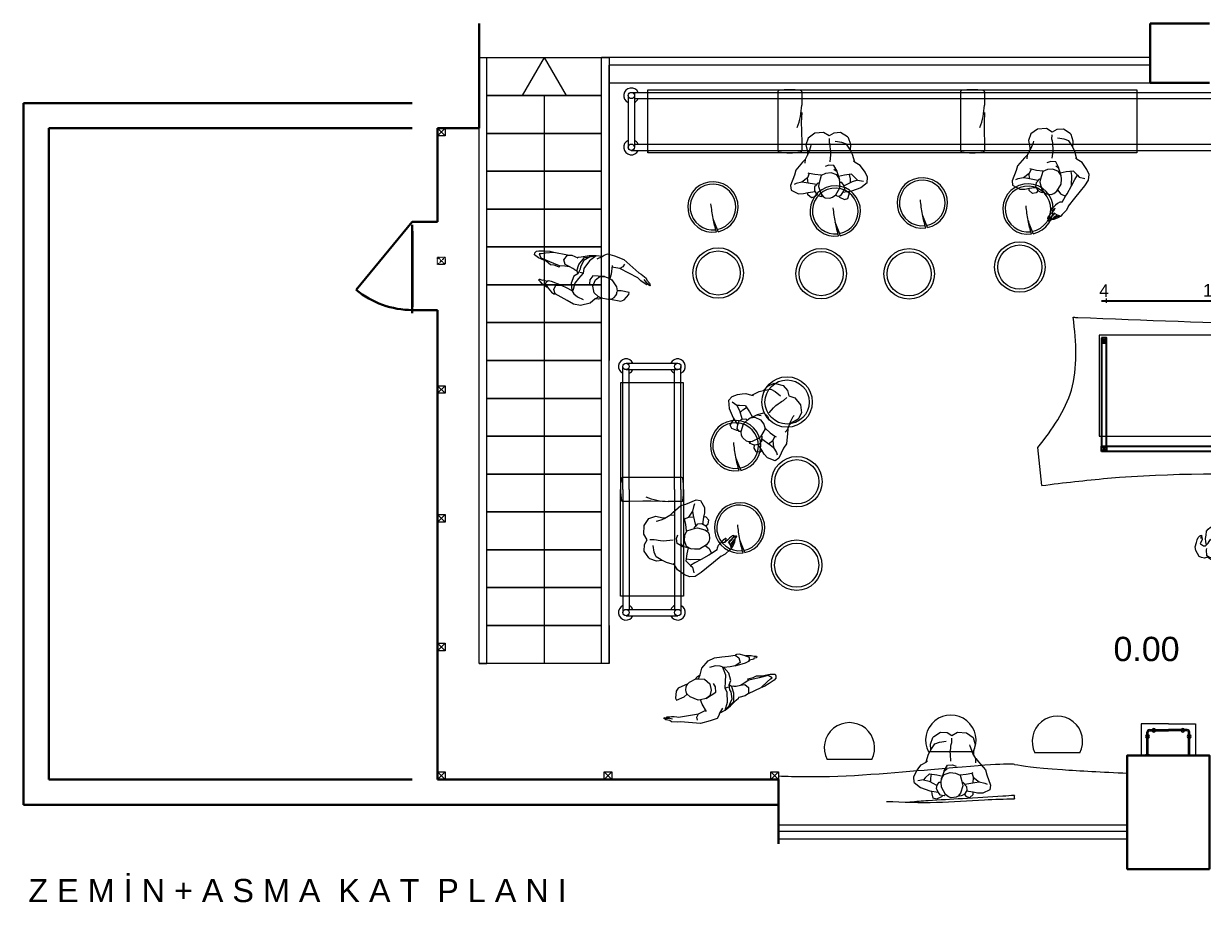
# Model space of a CAD drawing. Header units: millimetres. Extents: x 5421816 to 5431444, y -630403 to -629653.
# Drawn here: x 5421816 to 5422750, y -630363 to -629666 of the extents above; entities that cross this region are included whole.
import ezdxf

# ---------------------------------------------------------------- set-up
doc = ezdxf.new("R2010")
doc.units = ezdxf.units.MM
doc.header["$LTSCALE"] = 0.05
doc.header["$PDMODE"] = 3
doc.linetypes.add('DASHED2', pattern=[9.525, 6.35, -3.175])
doc.linetypes.add('HIDDEN', pattern=[9.525, 6.35, -3.175])
doc.layers.get('0').update_dxf_attribs({"color": 253})
for name, color, linetype, lineweight in [('A-ALÇIPAN', 30, 'Continuous', 30), ('TEFRIS', 251, 'Continuous', 9), ('tefriş', 45, 'Continuous', 18)]:
    doc.layers.add(name, color=color, linetype=linetype, lineweight=lineweight)
for name, color, linetype in [('DUVAR', 255, 'Continuous'), ('Kıtc-002 Çizgi', 7, 'Continuous'), ('Kıtc-040 Detay', 7, 'Continuous')]:
    doc.layers.add(name, color=color, linetype=linetype)
doc.layers.add('SD-STATİK', color=7, linetype='HIDDEN', lineweight=0, true_color=0x7d7d7d)
doc.styles.add('A Tasarım_ölçü yazısı', font='romans.shx', dxfattribs={"width": 0.7, "height": 22})
doc.styles.get("Standard").update_dxf_attribs({"font": 'arial.ttf'})
doc.dimstyles.new('A Tasarim_200', dxfattribs={"dimscale": 0.5, "dimtxt": 30, "dimasz": 0.75, "dimexe": 3, "dimexo": 0, "dimgap": 25, "dimtad": 0, "dimdec": 0, "dimzin": 12, "dimdsep": 46, "dimtxsty": 'A Tasarım_ölçü yazısı', "dimblk": 'DD1', "dimcen": 1, "dimdle": 3, "dimse1": 1, "dimse2": 1, "dimclrd": 256, "dimclre": 256, "dimclrt": 7, "dimazin": 0, "dimtm": 1e-09, "dimtfac": 1, "dimtdec": 0, "dimtix": 1, "dimtmove": 1, "dimatfit": 0, "dimldrblk": 'DD1', "dimfxl": 0, "dimfxlon": 1, "dimtvp": 0.8, "dimtolj": 1, "dimtzin": 0, "dimarcsym": 0})

# ---------------------------------------------------------------- blocks, each defined once
blk = doc.blocks.new('ADSAFDF')
for p, q in [((21262.34, -21268.38), (21264.66, -21266.77)), ((21264.66, -21266.77), (21270.38, -21267.22)), ((21208.21, -21278.1), (21209.1, -21276.46)), ((21209.1, -21276.46), (21210.96, -21275.72)), ((21210.96, -21275.72), (21215.46, -21274.95)), ((21215.46, -21274.95), (21219.5, -21274.25)), ((21222.66, -21274.59), (21216.44, -21276.64)), ((21219.5, -21274.25), (21222.21, -21274.4)), ((21233.74, -21274.44), (21222.66, -21274.59)), ((21231.71, -21278.77), (21233.74, -21274.44)), ((21233.74, -21274.44), (21237.08, -21273.82)), ((21233.74, -21274.44), (21233.74, -21274.44)), ((21237.08, -21273.82), (21242.15, -21274.74)), ((21242.55, -21274.44), (21241.72, -21275.08)), ((21244.84, -21273.65), (21242.55, -21274.44)), ((21244.26, -21279.78), (21247.31, -21273.41)), ((21250.72, -21271.44), (21244.84, -21273.65)), ((21247.36, -21276), (21245.7, -21281.37)), ((21247.31, -21273.41), (21256.11, -21270.2)), ((21249.58, -21273.94), (21247.36, -21276)), ((21251.9, -21275.08), (21248.72, -21282.18)), ((21251.87, -21271.84), (21249.58, -21273.94)), ((21256.11, -21270.2), (21250.72, -21271.44)), ((21256.11, -21270.2), (21251.87, -21271.84)), ((21256.11, -21270.2), (21251.9, -21275.08)), ((21261.17, -21269.76), (21256.11, -21270.2)), ((21256.11, -21270.2), (21256.11, -21270.2)), ((21257.32, -21272.41), (21261.02, -21269.79)), ((21261.02, -21269.79), (21262.34, -21268.38)), ((21270.07, -21275.17), (21270.71, -21281.97)), ((21276.56, -21276.22), (21270.08, -21276.47)), ((21270.38, -21267.22), (21278.27, -21268.63)), ((21278.76, -21274.43), (21276.56, -21276.22)), ((21291.99, -21280.36), (21276.56, -21276.22)), ((21278.27, -21268.63), (21292.07, -21276.4)), ((21279.43, -21271.97), (21278.76, -21274.43)), ((21292.07, -21276.4), (21294.15, -21277.14)), ((21208.12, -21279.52), (21208.21, -21278.1)), ((21211.87, -21281.41), (21208.12, -21279.52)), ((21213.19, -21277.78), (21211.6, -21278.1)), ((21211.6, -21278.1), (21213.58, -21281.03)), ((21214.4, -21281.81), (21211.87, -21281.41)), ((21216.44, -21276.64), (21213.19, -21277.78)), ((21213.58, -21281.03), (21220.83, -21282.23)), ((21218.22, -21282.74), (21214.4, -21281.81)), ((21222.1, -21284.65), (21218.22, -21282.74)), ((21220.83, -21282.23), (21229.2, -21283.88)), ((21225.05, -21284.42), (21222.1, -21284.65)), ((21227.42, -21284.84), (21225.05, -21284.42)), ((21229.35, -21285.13), (21227.42, -21284.84)), ((21229.2, -21283.88), (21233.41, -21283.22)), ((21229.46, -21283.94), (21229.35, -21285.13)), ((21233.5, -21282.16), (21231.71, -21278.77)), ((21233.41, -21283.22), (21236.95, -21283.08)), ((21236.95, -21283.08), (21233.5, -21282.16)), ((21240.16, -21283.84), (21236.95, -21283.08)), ((21241.95, -21284.56), (21240.16, -21283.84)), ((21241.95, -21284.56), (21243.7, -21285.09)), ((21243.7, -21285.09), (21244.26, -21279.78)), ((21243.7, -21285.09), (21244.9, -21287.18)), ((21246.08, -21283.28), (21244.9, -21287.18)), ((21245.7, -21281.37), (21246.08, -21283.28)), ((21248.87, -21285.9), (21246.16, -21285.76)), ((21248.72, -21282.18), (21248.87, -21285.9)), ((21261.09, -21285.56), (21256.91, -21286.27)), ((21259.55, -21288.99), (21262.45, -21285.61)), ((21265.93, -21284.81), (21261.09, -21285.56)), ((21262.45, -21285.61), (21265.93, -21284.81)), ((21265.93, -21284.81), (21270.4, -21285.65)), ((21270.71, -21281.97), (21270.4, -21285.65)), ((21270.4, -21285.65), (21272.22, -21286.27)), ((21270.4, -21285.65), (21272.22, -21286.27)), ((21293.14, -21281.16), (21291.99, -21280.36)), ((21294.94, -21282.28), (21293.14, -21281.16)), ((21294.15, -21277.14), (21298.59, -21279.39)), ((21296.85, -21283.22), (21294.94, -21282.28)), ((21298.45, -21283.71), (21296.85, -21283.22)), ((21296.96, -21280.9), (21299.5, -21282.98)), ((21299.97, -21284.33), (21298.45, -21283.71)), ((21298.59, -21279.39), (21299.34, -21280.85)), ((21300.95, -21283.37), (21298.95, -21282.68)), ((21299.34, -21280.85), (21302.01, -21282.61)), ((21299.5, -21282.98), (21300.89, -21283.78)), ((21300.89, -21283.78), (21299.97, -21284.33)), ((21302.61, -21284.81), (21300.95, -21283.37)), ((21302.01, -21282.61), (21302.97, -21284.45)), ((21302.97, -21284.45), (21302.61, -21284.81)), ((21242.29, -21289.55), (21241.25, -21295.64)), ((21244.9, -21287.18), (21242.29, -21289.55)), ((21244.1, -21295.01), (21243.88, -21300.23)), ((21246.26, -21290.71), (21244.1, -21295.01)), ((21248.87, -21285.9), (21246.26, -21290.71)), ((21256.91, -21286.27), (21255.34, -21289.95)), ((21255.34, -21289.95), (21255.73, -21293.12)), ((21258.55, -21294.26), (21259.55, -21288.99)), ((21260.69, -21299.16), (21258.55, -21294.26)), ((21272.22, -21286.27), (21276.95, -21291.08)), ((21276.95, -21291.08), (21278.18, -21294)), ((21281.34, -21293.15), (21278.18, -21294)), ((21278.18, -21294), (21278.24, -21295.02)), ((21278.31, -21296.23), (21278.24, -21295.02)), ((21287.82, -21293.14), (21281.34, -21293.15)), ((21285.2, -21299.84), (21287.83, -21294.99)), ((21287.83, -21294.99), (21287.82, -21293.14)), ((21215.72, -21297.85), (21216.39, -21297.67)), ((21215.75, -21298.62), (21215.72, -21297.85)), ((21217.38, -21299.56), (21215.75, -21298.62)), ((21216.39, -21297.67), (21218.32, -21298.05)), ((21219.31, -21300.9), (21217.38, -21299.56)), ((21218.32, -21298.05), (21218.67, -21297.58)), ((21218.67, -21297.58), (21222.07, -21298.04)), ((21220.41, -21301.51), (21219.31, -21300.9)), ((21223.27, -21302.77), (21220.41, -21301.51)), ((21221.87, -21298.76), (21221.17, -21299.97)), ((21221.17, -21299.97), (21224.32, -21303.28)), ((21223, -21297.63), (21221.87, -21298.76)), ((21222.07, -21298.04), (21223, -21297.63)), ((21225.83, -21297.52), (21223, -21297.63)), ((21224.32, -21303.28), (21227.59, -21305.81)), ((21234.38, -21298.82), (21225.83, -21297.52)), ((21228.88, -21303.36), (21229.7, -21299.63)), ((21230.68, -21306.54), (21228.88, -21303.36)), ((21229.7, -21299.63), (21234.38, -21298.82)), ((21234.38, -21298.82), (21238.13, -21299.78)), ((21238.13, -21299.78), (21242.97, -21301.15)), ((21241.25, -21295.64), (21242.97, -21301.15)), ((21242.97, -21301.15), (21245.13, -21303.35)), ((21243.88, -21300.23), (21243.72, -21301.49)), ((21245.13, -21303.35), (21248.45, -21305.16)), ((21262.43, -21303.81), (21259.24, -21308.03)), ((21264.5, -21301.33), (21260.69, -21299.16)), ((21264.97, -21301.5), (21262.43, -21303.81)), ((21265.04, -21303.37), (21262.43, -21303.81)), ((21266.98, -21302.22), (21264.5, -21301.33)), ((21267.82, -21302.2), (21265.04, -21303.37)), ((21272.66, -21302.09), (21266.98, -21302.22)), ((21274.45, -21301.41), (21272.66, -21302.09)), ((21274.45, -21301.41), (21282.85, -21301.42)), ((21274.47, -21301.42), (21275.37, -21301.08)), ((21275.37, -21301.08), (21276.91, -21299.74)), ((21276.91, -21299.74), (21278.04, -21297.86)), ((21278.04, -21297.86), (21278.31, -21296.23)), ((21282.85, -21301.42), (21285.2, -21299.84)), ((21227.59, -21305.81), (21229.65, -21306.6)), ((21229.65, -21306.6), (21230.68, -21306.54)), ((21235.92, -21307.95), (21230.68, -21306.54)), ((21240.99, -21309.68), (21235.92, -21307.95)), ((21246.55, -21311.44), (21240.99, -21309.68)), ((21252.06, -21311.3), (21246.55, -21311.44)), ((21248.45, -21305.16), (21253.36, -21306.14)), ((21259.24, -21308.03), (21252.06, -21311.3))]:
    blk.add_line(p, q)
blk = doc.blocks.new('insanplanoturan2')
for p, q in [((-4.35, 28), (-8.09, 30.21)), ((-27.28, 18.74), (-27.93, 14.41)), ((-27.28, 18.74), (-27.28, 18.74)), ((-5.35, 20.45), (-5.85, 16.43)), ((-1.54, 25.72), (-5.35, 20.45)), ((-3.59, 26.87), (-4.35, 28)), ((1.11, 27.39), (-1.54, 25.72)), ((3.27, 27.84), (1.11, 27.39)), ((7, 27.12), (3.27, 27.84)), ((8.63, 26), (7, 27.12)), ((10.14, 23.59), (8.63, 26)), ((10.17, 25.88), (9.26, 25.73)), ((9.26, 25.73), (9.56, 24.52)), ((11.39, 17.65), (10.14, 23.59)), ((11.6, 25.19), (10.17, 25.88)), ((13.37, 24.07), (11.6, 25.19)), ((13.24, 24.16), (15.05, 25.76)), ((14.98, 20.87), (13.37, 24.07)), ((14.48, 17.79), (14.98, 20.87)), ((16.27, 21.48), (14.74, 21.5)), ((14.98, 20.87), (14.98, 20.87)), ((15.05, 25.76), (17.91, 26.13)), ((20.07, 21.81), (16.27, 21.48)), ((17.91, 26.13), (20.4, 23.48)), ((23.66, 22.17), (20.07, 21.81)), ((20.4, 23.48), (20.2, 21.81)), ((27.76, 21.89), (23.66, 22.17)), ((33.11, 18.44), (27.76, 21.89)), ((-27.93, 14.41), (-26.55, 10.2)), ((-26.55, 10.2), (-24.71, 6.99)), ((-19.98, 15.91), (-24.48, 17.29)), ((-18.79, 14.34), (-19.98, 15.91)), ((-15.71, 10.73), (-18.79, 14.34)), ((-15.71, 10.73), (-9.91, 10.95)), ((-14.03, 17.26), (-14.37, 14.2)), ((-14.37, 14.2), (-14.05, 10.87)), ((-9.91, 10.95), (-5.08, 11.6)), ((-5.85, 16.43), (-5.83, 13.53)), ((-5.85, 14.49), (-5.54, 12.71)), ((-5.83, 13.53), (-4.08, 10.14)), ((-5.54, 12.71), (-4.92, 10.26)), ((-4.92, 10.26), (-4.51, 7.82)), ((-4.08, 10.14), (0.35, 8.04)), ((4.73, 8.08), (8.41, 9.37)), ((8.41, 9.37), (10.99, 16.09)), ((11.39, 14.95), (10.64, 15.16)), ((10.99, 16.09), (11.39, 17.65)), ((11.39, 14.95), (12.59, 15.84)), ((12.59, 15.84), (12.97, 16.66)), ((12.94, 16.13), (20.72, 13.88)), ((12.97, 16.66), (14.48, 17.79)), ((17.61, 6.77), (19.29, 10.2)), ((19.31, 14.28), (19.29, 10.2)), ((19.29, 10.2), (24.16, 13.11)), ((20.72, 13.88), (24.16, 13.11)), ((24.16, 13.11), (28.65, 13.7)), ((28.65, 13.7), (30.45, 14.23)), ((29.4, 7.03), (33.27, 14.87)), ((33.27, 14.87), (33.11, 18.44)), ((-24.71, 6.99), (-23.11, 4.46)), ((-23.11, 4.46), (-19.37, 1.75)), ((-19.37, 1.75), (-18.3, 0.57)), ((-19.26, 1.62), (-18.03, -4.75)), ((-4.51, 7.82), (-2.1, 5.49)), ((-4.51, 7.82), (-4.46, 7.27)), ((-4.46, 7.27), (-2.36, 2.53)), ((-2.36, 2.53), (1.56, 1.75)), ((0.35, 8.04), (4.73, 8.08)), ((1.56, 1.75), (4.62, 2.65)), ((8.28, 9.05), (13.28, 8.1)), ((13.28, 8.1), (17.61, 6.77)), ((17.61, 6.77), (18.58, 6.35)), ((22.01, -2.61), (28.03, 3.22)), ((28.03, 3.22), (29.4, 7.03)), ((-18.03, -4.75), (-16.17, -9.13)), ((-16.62, -8.22), (-17.35, -12.82)), ((-16.17, -9.13), (-14.03, -13.42)), ((-0.81, -6.09), (-1.17, -8.58)), ((-1.17, -8.58), (-1.05, -10.85)), ((0.13, -0.8), (-0.81, -6.09)), ((16.82, -8.79), (15.63, -11.06)), ((19.46, -4.88), (16.82, -8.79)), ((17.24, -10.34), (17.46, -7.85)), ((20, -1.56), (19.46, -4.88)), ((19.46, -4.88), (22.01, -2.61)), ((-17.35, -12.82), (-16.11, -18.21)), ((-16.11, -18.21), (-15.32, -19.11)), ((-14.03, -13.42), (-10.4, -15.06)), ((-10.4, -15.06), (-5.21, -16.27)), ((-1.05, -10.85), (-1.05, -12.66)), ((-1.05, -12.66), (-1.01, -14.11)), ((-1.01, -14.11), (-0.73, -15.8)), ((-0.73, -15.8), (-0.99, -19.23)), ((14.16, -14.24), (13.76, -15.31)), ((15.63, -11.06), (14.16, -14.24)), ((15.74, -21.26), (17.93, -16.07)), ((17.93, -16.07), (17.24, -10.34)), ((-15.32, -19.11), (-10.35, -22.99)), ((-10.35, -22.99), (-5, -23.15)), ((-5, -23.15), (-1.15, -21.36)), ((-1.15, -21.36), (3.07, -24.4)), ((3.07, -24.4), (10.13, -24.5)), ((10.13, -24.5), (15.74, -21.26))]:
    blk.add_line(p, q)
for points in [[(-8.09, 30.21), (-10.88, 29.66), (-12.15, 26.27), (-12.64, 24.24)], [(-27.28, 18.74), (-21.76, 22.31), (-14.13, 24.15), (-7.35, 24.57)], [(-19.98, 15.91), (-15.55, 16.66), (-9.47, 19.07), (-8.9, 19.21)], [(-1.54, 25.72), (-2.54, 26.97), (-5.37, 26.69), (-7.35, 24.57), (-9.19, 21.89), (-8.9, 19.21), (-7.35, 16.52), (-5.85, 16.43)]]:
    blk.add_lwpolyline(points)
blk = doc.blocks.new('xccxc')
at = {"rotation": 180}
blk.add_blockref('insanplanoturan2', (220488.91, -31825.14), dxfattribs=at)
blk = doc.blocks.new('dada')
for p, q in [((219967.82, -31810.1), (219965.63, -31815.29)), ((219973.43, -31806.86), (219967.82, -31810.1)), ((219980.49, -31806.97), (219973.43, -31806.86)), ((219984.71, -31810.01), (219980.49, -31806.97)), ((219988.56, -31808.22), (219984.71, -31810.01)), ((219993.91, -31808.37), (219988.56, -31808.22)), ((219998.88, -31812.26), (219993.91, -31808.37)), ((219965.63, -31815.29), (219966.32, -31821.02)), ((219966.32, -31821.02), (219966.1, -31823.52)), ((219966.74, -31822.57), (219967.93, -31820.3)), ((219967.93, -31820.3), (219969.4, -31817.13)), ((219969.4, -31817.13), (219969.8, -31816.05)), ((219984.28, -31815.56), (219984.55, -31812.14)), ((219984.57, -31817.26), (219984.28, -31815.56)), ((219984.6, -31818.7), (219984.57, -31817.26)), ((219984.6, -31820.52), (219984.6, -31818.7)), ((219984.72, -31822.78), (219984.6, -31820.52)), ((219993.96, -31816.3), (219988.77, -31815.1)), ((219997.59, -31817.95), (219993.96, -31816.3)), ((219999.73, -31822.23), (219997.59, -31817.95)), ((219999.67, -31813.16), (219998.88, -31812.26)), ((220000.91, -31818.54), (219999.67, -31813.16)), ((220000.18, -31823.15), (220000.91, -31818.54)), ((219961.55, -31828.75), (219955.53, -31834.58)), ((219964.1, -31826.49), (219961.55, -31828.75)), ((219963.56, -31829.8), (219964.1, -31826.49)), ((219964.1, -31826.49), (219966.74, -31822.57)), ((219983.43, -31830.57), (219984.36, -31825.28)), ((219984.36, -31825.28), (219984.72, -31822.78)), ((220001.59, -31826.62), (219999.73, -31822.23)), ((220002.81, -31832.98), (220001.59, -31826.62)), ((219954.16, -31838.39), (219950.29, -31846.24)), ((219955.53, -31834.58), (219954.16, -31838.39)), ((219965.95, -31838.14), (219964.26, -31841.56)), ((219965.95, -31838.14), (219964.98, -31837.71)), ((219970.28, -31839.47), (219965.95, -31838.14)), ((219975.28, -31840.42), (219970.28, -31839.47)), ((219978.82, -31839.44), (219975.15, -31840.74)), ((219983.21, -31839.4), (219978.82, -31839.44)), ((219981.99, -31833.12), (219978.94, -31834.02)), ((219985.92, -31833.89), (219981.99, -31833.12)), ((219987.64, -31841.51), (219983.21, -31839.4)), ((219988.07, -31839.19), (219985.66, -31836.85)), ((219988.02, -31838.63), (219985.92, -31833.89)), ((219988.07, -31839.19), (219988.02, -31838.63)), ((219988.47, -31841.63), (219988.07, -31839.19)), ((220002.93, -31833.11), (220001.86, -31831.93)), ((220006.66, -31835.82), (220002.93, -31833.11)), ((220008.27, -31838.35), (220006.66, -31835.82)), ((220010.11, -31841.56), (220008.27, -31838.35)), ((219950.29, -31846.24), (219950.45, -31849.81)), ((219954.91, -31845.07), (219953.11, -31845.59)), ((219959.4, -31844.48), (219954.91, -31845.07)), ((219964.26, -31841.56), (219959.4, -31844.48)), ((219962.84, -31845.25), (219959.4, -31844.48)), ((219970.62, -31847.5), (219962.84, -31845.25)), ((219964.25, -31845.64), (219964.26, -31841.56)), ((219969.08, -31849.16), (219968.58, -31852.23)), ((219970.59, -31848.03), (219969.08, -31849.16)), ((219970.97, -31847.21), (219970.59, -31848.03)), ((219972.17, -31846.32), (219970.97, -31847.21)), ((219972.17, -31846.32), (219972.92, -31846.53)), ((219972.56, -31847.46), (219972.17, -31849.01)), ((219972.17, -31849.01), (219973.41, -31854.95)), ((219975.15, -31840.74), (219972.56, -31847.46)), ((219989.39, -31844.89), (219987.64, -31841.51)), ((219989.1, -31844.08), (219988.47, -31841.63)), ((219993.46, -31842.32), (219988.64, -31842.96)), ((219988.91, -31851.81), (219989.4, -31847.79)), ((219989.4, -31845.86), (219989.1, -31844.08)), ((219989.4, -31847.79), (219989.39, -31844.89)), ((219999.27, -31842.1), (219993.46, -31842.32)), ((219997.01, -31853.72), (219997.93, -31845.57)), ((219997.01, -31853.72), (219999.97, -31848.98)), ((219997.93, -31845.57), (219997.61, -31842.23)), ((219999.27, -31842.1), (220002.34, -31845.71)), ((219999.97, -31848.98), (220002.34, -31845.71)), ((220002.34, -31845.71), (220003.54, -31847.27)), ((220003.54, -31847.27), (220008.04, -31848.65)), ((220011.49, -31845.77), (220010.11, -31841.56)), ((220010.84, -31850.1), (220011.49, -31845.77)), ((219950.45, -31849.81), (219955.8, -31853.26)), ((219955.8, -31853.26), (219959.9, -31853.53)), ((219959.9, -31853.53), (219963.48, -31853.17)), ((219963.15, -31854.85), (219963.36, -31853.18)), ((219965.64, -31857.49), (219963.15, -31854.85)), ((219963.48, -31853.17), (219967.29, -31852.84)), ((219968.51, -31857.12), (219965.64, -31857.49)), ((219967.29, -31852.84), (219968.82, -31852.87)), ((219970.32, -31855.52), (219968.51, -31857.12)), ((219968.58, -31852.23), (219970.19, -31855.43)), ((219968.58, -31852.23), (219968.58, -31852.23)), ((219970.19, -31855.43), (219971.96, -31856.56)), ((219971.96, -31856.56), (219973.39, -31857.25)), ((219973.39, -31857.25), (219974.3, -31857.1)), ((219973.41, -31854.95), (219974.93, -31857.36)), ((219974.3, -31857.1), (219974, -31855.88)), ((219974.93, -31857.36), (219976.56, -31858.48)), ((219976.56, -31858.48), (219980.28, -31859.2)), ((219982.44, -31858.76), (219985.09, -31857.09)), ((219985.09, -31857.09), (219988.91, -31851.81)), ((219985.8, -31856.21), (219987.9, -31859.37)), ((219993.17, -31859.66), (219997.01, -31853.72)), ((219998.72, -31863.72), (220003.67, -31858.47)), ((220003.67, -31858.47), (220007.38, -31854.47)), ((220007.38, -31854.47), (220010.84, -31850.1)), ((220010.84, -31850.1), (220010.84, -31850.1)), ((219980.28, -31859.2), (219982.44, -31858.76)), ((219983.16, -31868.07), (219981.05, -31869.82)), ((219984.86, -31866.77), (219983.16, -31868.07)), ((219986.8, -31865.87), (219984.86, -31866.77)), ((219988.57, -31865.91), (219986.8, -31865.87)), ((219987.9, -31859.37), (219991.64, -31861.58)), ((219988.57, -31865.91), (219991.64, -31861.58)), ((219991.64, -31861.58), (219993.17, -31859.66)), ((219993.34, -31869.51), (219998.72, -31863.72)), ((219976.27, -31878.1), (219976.66, -31876.87)), ((219976.66, -31876.87), (219977.52, -31876.06)), ((219977.52, -31876.06), (219978.45, -31875.03)), ((219978.67, -31877.01), (219977.86, -31877.77)), ((219978.12, -31877.92), (219979.05, -31877.16)), ((219978.45, -31875.03), (219979.15, -31874.38)), ((219980.13, -31875.83), (219978.67, -31877.01)), ((219980.08, -31870.45), (219978.82, -31871.79)), ((219978.82, -31871.79), (219978.86, -31872.05)), ((219978.86, -31872.05), (219979.15, -31872.17)), ((219979.05, -31877.16), (219980.26, -31876.22)), ((219979.15, -31872.17), (219981.22, -31871.84)), ((219979.15, -31874.38), (219980.27, -31873.42)), ((219981.05, -31869.82), (219980.08, -31870.45)), ((219982.07, -31874.36), (219980.13, -31875.83)), ((219980.26, -31876.22), (219981.28, -31875.32)), ((219980.27, -31873.42), (219981.5, -31872.16)), ((219982.21, -31876.84), (219981.04, -31877.69)), ((219981.22, -31871.84), (219982.18, -31871.28)), ((219981.28, -31875.32), (219982.23, -31874.56)), ((219981.5, -31872.16), (219982.18, -31871.28)), ((219982.23, -31874.56), (219982.07, -31874.36)), ((219982.18, -31871.28), (219982.73, -31870.18)), ((219982.21, -31876.84), (219983.86, -31875.88)), ((219982.23, -31874.56), (219983.86, -31875.88)), ((219985.17, -31876.82), (219983.47, -31877.43)), ((219983.86, -31875.88), (219986.68, -31877.05)), ((219986.68, -31877.05), (219984.29, -31878.28)), ((219985.98, -31876.82), (219985.17, -31876.82)), ((219987.88, -31875.86), (219986.68, -31877.05)), ((219991.22, -31872.75), (219987.88, -31875.86)), ((219993.34, -31869.51), (219991.22, -31872.75)), ((219976.41, -31878.38), (219976.27, -31878.1)), ((219976.79, -31878.46), (219976.41, -31878.38)), ((219976.48, -31879.78), (219978.12, -31877.92)), ((219976.62, -31880.37), (219976.48, -31879.78)), ((219976.88, -31880.62), (219976.62, -31880.37)), ((219977.86, -31877.77), (219976.79, -31878.46)), ((219979.16, -31879.29), (219976.88, -31880.62)), ((219981.04, -31877.69), (219979.16, -31879.29)), ((219981.25, -31878.56), (219979.16, -31879.29)), ((219979.44, -31879.52), (219979.16, -31879.29)), ((219981.03, -31879.23), (219979.44, -31879.52)), ((219984.29, -31878.28), (219981.03, -31879.23)), ((219983.47, -31877.43), (219981.25, -31878.56))]:
    blk.add_line(p, q)
blk = doc.blocks.new('cfcfcfcfc')
for p, q in [((220719.9, -32187.92), (220726.13, -32185.4)), ((220720.27, -32185.76), (220725.95, -32182.87)), ((220725.95, -32182.87), (220733.39, -32182.48)), ((220726.13, -32185.4), (220732.82, -32184.14)), ((220732.82, -32184.14), (220737.82, -32183.94)), ((220733.39, -32182.48), (220736.78, -32182.96)), ((220736.78, -32182.96), (220742.96, -32181.97)), ((220737.82, -32183.94), (220736.78, -32182.96)), ((220737.82, -32183.94), (220744.06, -32183.48)), ((220738.01, -32186.09), (220737.82, -32183.94)), ((220742.96, -32181.97), (220748.54, -32182.02)), ((220744.06, -32183.48), (220749.41, -32183.76)), ((220748.54, -32182.02), (220753.96, -32183.21)), ((220749.41, -32183.76), (220755.68, -32185.37)), ((220753.96, -32183.21), (220757.21, -32185.81)), ((220755.68, -32185.37), (220757.54, -32186.92)), ((220757.21, -32185.81), (220759.54, -32185.27)), ((220759.54, -32185.27), (220762.03, -32185.97)), ((220710.04, -32194.43), (220710.72, -32191.49)), ((220710.72, -32195.72), (220710.04, -32194.43)), ((220710.72, -32191.49), (220711.86, -32189.91)), ((220711.76, -32190.05), (220712.42, -32187.41)), ((220711.86, -32189.91), (220715.91, -32187.4)), ((220712.42, -32187.41), (220713.48, -32187.12)), ((220713.48, -32187.12), (220713.95, -32187.65)), ((220713.95, -32187.65), (220713.87, -32188.64)), ((220715.91, -32187.4), (220719.01, -32187.54)), ((220717.66, -32190.89), (220719.9, -32187.92)), ((220719.01, -32187.54), (220719.73, -32186.97)), ((220719.73, -32186.97), (220720.27, -32185.76)), ((220731.79, -32196.08), (220732.82, -32191.37)), ((220732.82, -32191.37), (220735.63, -32187.55)), ((220732.82, -32191.37), (220737.74, -32187.9)), ((220735.63, -32187.55), (220739.53, -32186.9)), ((220737.74, -32187.9), (220743.03, -32188.23)), ((220743.03, -32188.23), (220746.69, -32191.13)), ((220746.69, -32191.13), (220747.21, -32191.69)), ((220747.21, -32191.69), (220748.4, -32195.57)), ((220758, -32194.72), (220755.84, -32196.85)), ((220757.57, -32191.65), (220757.22, -32192.69)), ((220757.54, -32186.92), (220757.57, -32191.65)), ((220759.79, -32195.03), (220758, -32194.72)), ((220762.03, -32185.97), (220763.6, -32186.72)), ((220763.6, -32186.72), (220765.87, -32191.71)), ((220766.29, -32194.64), (220765.03, -32197.92)), ((220765.87, -32191.71), (220766.29, -32194.64)), ((220712.55, -32196.65), (220710.72, -32195.72)), ((220716.24, -32196.41), (220712.55, -32196.65)), ((220712.55, -32196.65), (220713.95, -32197.3)), ((220713.95, -32197.3), (220715.1, -32198.01)), ((220715.1, -32198.01), (220715.89, -32197.13)), ((220715.89, -32197.13), (220715.25, -32196.46)), ((220717.13, -32196.35), (220716.24, -32196.41)), ((220721.71, -32199.36), (220717.13, -32196.35)), ((220718.27, -32203.17), (220718.29, -32197.97)), ((220719.53, -32204.62), (220718.27, -32203.17)), ((220718.29, -32197.97), (220718.43, -32197.21)), ((220725.8, -32197.99), (220721.34, -32197.51)), ((220728.05, -32203.45), (220721.71, -32199.36)), ((220732.12, -32199.48), (220725.8, -32197.99)), ((220727.48, -32203.09), (220727.17, -32205.71)), ((220733.77, -32204.54), (220728.05, -32203.45)), ((220732.12, -32199.48), (220731.79, -32196.08)), ((220735.6, -32205.2), (220732.12, -32199.48)), ((220747.18, -32203.81), (220745.57, -32206.15)), ((220747.09, -32206.86), (220747.73, -32204.04)), ((220748.63, -32198.89), (220747.18, -32203.81)), ((220747.99, -32202.58), (220747.52, -32202.65)), ((220747.73, -32204.04), (220747.99, -32202.58)), ((220754.1, -32199.32), (220747.99, -32202.58)), ((220748.4, -32195.57), (220748.63, -32198.89)), ((220748.63, -32198.89), (220752.64, -32198.19)), ((220755.84, -32196.85), (220754.1, -32199.32)), ((220756.86, -32203.33), (220756.39, -32206.48)), ((220757.57, -32200.7), (220756.86, -32203.33)), ((220757.37, -32195.35), (220757.51, -32198.02)), ((220757.51, -32198.02), (220757.57, -32200.7)), ((220761.12, -32196.22), (220759.79, -32195.03)), ((220760.41, -32200.14), (220762.16, -32196.71)), ((220760.56, -32201.83), (220760.41, -32200.14)), ((220760.79, -32202.66), (220760.56, -32201.83)), ((220760.68, -32203.4), (220760.79, -32203.02)), ((220761.57, -32203.4), (220760.68, -32203.4)), ((220760.79, -32203.02), (220761.2, -32201.95)), ((220762.16, -32196.71), (220761.12, -32196.22)), ((220761.2, -32201.95), (220761.39, -32200.94)), ((220762.05, -32203.07), (220761.57, -32203.4)), ((220763.35, -32201.83), (220762.05, -32203.07)), ((220764.41, -32200.08), (220763.35, -32201.83)), ((220765.03, -32197.92), (220764.41, -32200.08)), ((220721.43, -32206.8), (220719.53, -32204.62)), ((220723.43, -32207.88), (220721.43, -32206.8)), ((220726.08, -32208.45), (220723.43, -32207.88)), ((220726.94, -32208.16), (220726.08, -32208.45)), ((220727.17, -32205.71), (220726.94, -32208.16)), ((220735.09, -32204.35), (220733.77, -32204.54)), ((220737.75, -32207.08), (220735.6, -32205.2)), ((220740.21, -32207.84), (220737.75, -32207.08)), ((220743.91, -32207.34), (220740.21, -32207.84)), ((220745.57, -32206.15), (220743.91, -32207.34)), ((220747.11, -32209.07), (220747.09, -32206.86)), ((220747.74, -32209.48), (220747.11, -32209.07)), ((220749.72, -32209.8), (220747.74, -32209.48)), ((220750.82, -32210.02), (220749.72, -32209.8)), ((220752.98, -32209.19), (220750.82, -32210.02)), ((220754.96, -32207.88), (220752.98, -32209.19)), ((220756.39, -32206.48), (220754.96, -32207.88))]:
    blk.add_line(p, q)
blk = doc.blocks.new('adffdafa')
at = {"layer": 'TEFRIS', "linetype": 'ByBlock'}
for p, q in [((5422470.27, -620466.09), (5422448.77, -620466.09)), ((5422448.77, -620466.09), (5422448.77, -620491.09)), ((5422453.27, -620490.59), (5422453.27, -620472.59)), ((5422454.27, -620490.59), (5422454.27, -620472.59)), ((5422455.27, -620470.59), (5422470.27, -620470.59)), ((5422455.27, -620471.59), (5422470.27, -620471.59)), ((5422470.27, -620466.09), (5422491.77, -620466.09)), ((5422485.27, -620470.59), (5422470.27, -620470.59)), ((5422485.27, -620471.59), (5422470.27, -620471.59)), ((5422486.27, -620490.59), (5422486.27, -620472.59)), ((5422487.27, -620490.59), (5422487.27, -620472.59)), ((5422491.77, -620466.09), (5422491.77, -620491.09)), ((5422448.77, -620491.09), (5422470.27, -620491.09)), ((5422455.27, -620490.59), (5422452.27, -620490.59)), ((5422452.27, -620490.59), (5422452.27, -620491.09)), ((5422455.27, -620491.09), (5422452.27, -620491.09)), ((5422455.27, -620491.09), (5422455.27, -620490.59)), ((5422491.77, -620491.09), (5422470.27, -620491.09)), ((5422485.27, -620491.09), (5422485.27, -620490.59)), ((5422485.27, -620490.59), (5422488.27, -620490.59)), ((5422485.27, -620491.09), (5422488.27, -620491.09)), ((5422488.27, -620490.59), (5422488.27, -620491.09))]:
    blk.add_line(p, q, dxfattribs=at)
for centre, radius, start, end in [((5422453.77, -620476.09), 1.5, 109.47122, 250.52878), ((5422455.27, -620472.59), 2, 90, 180), ((5422455.27, -620472.59), 1, 90, 180), ((5422453.77, -620476.09), 1.5, 289.47122, 70.52878), ((5422458.77, -620471.09), 1.5, 19.47122, 160.52878), ((5422458.77, -620471.09), 1.5, 199.47122, 340.52878), ((5422481.77, -620471.09), 1.5, 19.47122, 160.52878), ((5422481.77, -620471.09), 1.5, 199.47122, 340.52878), ((5422485.27, -620472.59), 2, 0, 90), ((5422485.27, -620472.59), 1, 0, 90), ((5422486.77, -620476.09), 1.5, 109.47122, 250.52878), ((5422486.77, -620476.09), 1.5, 289.47122, 70.52878)]:
    blk.add_arc(centre, radius, start, end, dxfattribs=at)
blk = doc.blocks.new('adsadf')
at = {"layer": 'tefriş'}
for radius, start, end in [(19.99, 281.62659, 277.79472), (18.12, 280.73672, 277.05742)]:
    blk.add_arc((5421915.93, -626002.86), radius, start, end, dxfattribs=at)
for points in [[(5421918.64, -626022.66), (5421916.04, -626011.94), (5421914.38, -626000.38)], [(5421919.96, -626022.43), (5421915.98, -626011.62)]]:
    blk.add_spline(points, degree=3, dxfattribs=at)
blk = doc.blocks.new('ASDFFDAS')
at = {"layer": 'tefriş'}
for p, q in [((5422210.25, -626155.39), (5422210.25, -626202.11)), ((5422229.22, -626155.61), (5422229.22, -626166.26)), ((5422229.25, -626172.17), (5422228.93, -626179.94)), ((5422228.93, -626179.94), (5422229.07, -626186.38)), ((5422229.07, -626186.38), (5422229.31, -626196.79)), ((5422229.31, -626196.79), (5422229.25, -626202.23))]:
    blk.add_line(p, q, dxfattribs=at)
for centre, radius, start, end in [((5422211.22, -626155.61), 1, 96.72583, 180), ((5422219.72, -626227.69), 73.58, 83.27417, 96.72583), ((5422228.22, -626155.61), 1, 0, 83.27417), ((5422175.82, -626164.69), 53.42, 338.86878, 358.32067), ((5422211.25, -626202.27), 1, 180, 255.18467), ((5422219.64, -626160.92), 43.2, 258.44571, 281.76252), ((5422228.25, -626202.23), 1, 281.63319, 0)]:
    blk.add_arc(centre, radius, start, end, dxfattribs=at)
blk = doc.blocks.new('SADFFDSAAFSD')
at = {"layer": 'TEFRIS', "linetype": 'ByBlock'}
for p, q in [((5421152.49, -623275.49), (5421193.49, -623275.49)), ((5421149.99, -623375.49), (5421149.99, -623277.95)), ((5421152.49, -623280.49), (5421193.49, -623280.49)), ((5421154.99, -623277.99), (5421154.99, -623277.99)), ((5421154.99, -623375.49), (5421154.99, -623280.49)), ((5421190.99, -623375.49), (5421190.99, -623280.49)), ((5421195.99, -623375.49), (5421195.99, -623277.99)), ((5421149.99, -623375.49), (5421149.99, -623473.02)), ((5421154.99, -623375.49), (5421154.99, -623470.49)), ((5421190.99, -623375.49), (5421190.99, -623470.49)), ((5421195.99, -623375.49), (5421195.99, -623472.99)), ((5421152.49, -623470.49), (5421193.49, -623470.49)), ((5421154.99, -623472.99), (5421154.99, -623472.99)), ((5421152.49, -623475.49), (5421193.49, -623475.49))]:
    blk.add_line(p, q, dxfattribs=at)
for centre in [(5421152.49, -623277.99), (5421193.49, -623277.99), (5421152.49, -623472.99), (5421193.49, -623472.99)]:
    blk.add_circle(centre, 2.5, dxfattribs=at)
for centre, start, end in [((5421152.49, -623277.99), 24.62432, 245.37568), ((5421193.49, -623277.99), 294.62432, 155.37568), ((5421152.49, -623277.99), 294.62432, 335.37568), ((5421193.49, -623277.99), 204.62432, 245.37568), ((5421152.49, -623472.99), 114.62432, 335.37568), ((5421152.49, -623472.99), 24.62432, 65.37568), ((5421193.49, -623472.99), 114.62432, 155.37568), ((5421193.49, -623472.99), 204.62432, 65.37568)]:
    blk.add_arc(centre, 6, start, end, dxfattribs=at)
at = {"layer": 'tefriş', "transparency": 33554541}
for p, q in [((5421197.99, -623290.99), (5421147.99, -623290.99)), ((5421147.99, -623290.99), (5421147.99, -623375.49)), ((5421197.99, -623375.49), (5421197.99, -623290.99)), ((5421147.99, -623459.99), (5421147.99, -623375.49)), ((5421197.99, -623375.49), (5421197.99, -623459.99)), ((5421197.99, -623459.99), (5421147.99, -623459.99))]:
    blk.add_line(p, q, dxfattribs=at)
blk = doc.blocks.new('A$C14D17327')
at = {"layer": 'Kıtc-002 Çizgi', "color": 1, "elevation": 0}
blk.add_lwpolyline([(0, 4), (4, 4), (4, 0), (0, 0)], close=True, dxfattribs=at)
for points in [[(0, 4), (4, 0)], [(0, 0), (4, 4)]]:
    blk.add_lwpolyline(points, dxfattribs=at)
blk = doc.blocks.new('*D75')
at = {"layer": 'Defpoints', "color": 0, "transparency": 16777216}
for p in [(5422669.93, -629915.18), (5422673.93, -629915.18)]:
    blk.add_point(p, dxfattribs=at)
at = {"layer": 'tefriş', "lineweight": -2, "transparency": 16777216}
blk.add_line((5422669.93, -629885.8), (5422673.93, -629885.8), dxfattribs=at)
at = {"layer": 'tefriş', "color": 7, "transparency": 16777216, "insert": (5422671.93, -629877.8), "char_height": 10, "attachment_point": 5, "bg_fill": 3, "box_fill_scale": 1.1, "bg_fill_color": 256, "bg_fill_true_color": 13158600, "bg_fill_transparency": 0}
blk.add_mtext('\\A1;4', dxfattribs=at)
at = {"layer": 'Defpoints', "color": 0, "transparency": 16777216}
blk.add_point((5422673.93, -629885.8), dxfattribs=at)
blk = doc.blocks.new('DD1')
h = blk.add_hatch(color=256)
h.dxf.hatch_style = 1
edge = h.paths.add_edge_path()
edge.add_arc((0, 0), 8, 0, 360)
for p, q in [((0, 33.1), (0, -33.1)), ((-18.2, 0), (18.2, 0))]:
    blk.add_line(p, q)
blk.add_circle((0, 0), 8)
blk = doc.blocks.new('*D76')
at = {"layer": 'Defpoints', "color": 0, "transparency": 16777216}
for p in [(5422849.93, -629885.8), (5422673.93, -629915.18), (5422849.93, -629915.18)]:
    blk.add_point(p, dxfattribs=at)
at = {"layer": 'tefriş', "lineweight": -2, "transparency": 16777216}
blk.add_line((5422673.98, -629885.8), (5422849.88, -629885.8), dxfattribs=at)
at = {"layer": 'tefriş', "lineweight": -2, "transparency": 16777216, "xscale": 0.05, "yscale": 0.05, "zscale": 0.05, "rotation": 180}
blk.add_blockref('DD1', (5422673.93, -629885.8), dxfattribs=at)
at = {"layer": 'tefriş', "lineweight": -2, "transparency": 16777216, "xscale": 0.05, "yscale": 0.05, "zscale": 0.05}
blk.add_blockref('DD1', (5422849.93, -629885.8), dxfattribs=at)
at = {"layer": 'tefriş', "color": 7, "transparency": 16777216, "insert": (5422761.93, -629877.63), "char_height": 10, "attachment_point": 5, "bg_fill": 3, "box_fill_scale": 1.1, "bg_fill_color": 256, "bg_fill_true_color": 13158600, "bg_fill_transparency": 0}
blk.add_mtext('\\A1;176', dxfattribs=at)

msp = doc.modelspace()

# ---------------------------------------------------------------- linework, layer by layer
at = {"layer": 'A-ALÇIPAN'}
for p, q in [((5422176.84, -629666.18), (5422176.84, -629749.18)), ((5422708.34, -629713.18), (5422708.34, -629666.18)), ((5422708.34, -629666.18), (5422755.34, -629666.18)), ((5422755.34, -629713.18), (5422708.34, -629713.18)), ((5421815.84, -629729.18), (5421815.84, -630285.18)), ((5422123.84, -629729.18), (5421815.84, -629729.18)), ((5421835.84, -629749.18), (5421835.84, -630265.18)), ((5422123.84, -629749.18), (5421835.84, -629749.18)), ((5422176.84, -629749.18), (5422143.84, -629749.18)), ((5422143.84, -629749.18), (5422143.84, -629823.18)), ((5422123.84, -629823.18), (5422079.35, -629877.23)), ((5422143.84, -629823.18), (5422123.84, -629823.18)), ((5422143.84, -629823.18), (5422123.84, -629823.18)), ((5422143.84, -629823.18), (5422123.84, -629823.18)), ((5422143.84, -629823.18), (5422123.84, -629823.18)), ((5422143.84, -629823.18), (5422123.84, -629823.18)), ((5422143.84, -629823.18), (5422123.84, -629823.18)), ((5422143.84, -629823.18), (5422123.84, -629823.18)), ((5422143.84, -629823.18), (5422123.84, -629823.18)), ((5422143.84, -629823.18), (5422123.84, -629823.18)), ((5422123.84, -629823.18), (5422143.84, -629823.18)), ((5422123.84, -629823.18), (5422143.84, -629823.18)), ((5422123.84, -629823.18), (5422143.84, -629823.18)), ((5422123.84, -629825.68), (5422123.84, -629895.67)), ((5422123.84, -629893.18), (5422143.84, -629893.18)), ((5422143.84, -629893.18), (5422143.84, -630265.18)), ((5422690.34, -630316.18), (5422690.34, -630246.18)), ((5422690.34, -630246.18), (5422755.34, -630246.18)), ((5421835.84, -630265.18), (5422123.84, -630265.18)), ((5422143.84, -630265.18), (5422413.84, -630265.18)), ((5422413.84, -630265.18), (5422413.84, -630316.18)), ((5421815.84, -630285.18), (5422413.84, -630285.18))]:
    msp.add_line(p, q, dxfattribs=at)
msp.add_lwpolyline([(5422123.94, -629830.68), (5422123.94, -629890.67)], dxfattribs=at)
msp.add_lwpolyline([(5422755.34, -630336.18), (5422690.34, -630336.18), (5422690.34, -630246.18), (5422755.34, -630246.18)], close=True, dxfattribs=at)
msp.add_arc((5422123.84, -629823.18), 70, 230.54271, 270, dxfattribs=at)
at = {"layer": 'Kıtc-002 Çizgi', "color": 1}
for points in [[(5422673.93, -630001.18), (5422673.93, -629919.18), (5422669.93, -629919.18), (5422669.93, -630001.18)], [(5422849.93, -630001.18), (5422849.93, -630005.18), (5422673.93, -630005.18), (5422673.93, -630001.18)]]:
    msp.add_lwpolyline(points, close=True, dxfattribs=at)
at = {"layer": 'TEFRIS', "linetype": 'ByBlock'}
for p, q in [((5422182.84, -630173.18), (5422182.84, -629693.18)), ((5422228.34, -629693.18), (5422210.95, -629723.18)), ((5422228.34, -629693.18), (5422245.72, -629723.18)), ((5422708.34, -629693.18), (5422273.84, -629693.18)), ((5422273.84, -630173.18), (5422273.84, -629693.18)), ((5422708.34, -629699.18), (5422279.84, -629699.18)), ((5422279.84, -630173.18), (5422279.84, -629699.18)), ((5422279.84, -629713.18), (5422708.34, -629713.18)), ((5422297.34, -629720.68), (5422776.48, -629720.68)), ((5422299.84, -629720.68), (5422299.84, -629764.18)), ((5422228.34, -629723.18), (5422228.34, -630173.18)), ((5422294.84, -629723.19), (5422294.88, -629764.66)), ((5422299.84, -629725.68), (5422773.98, -629725.68)), ((5422297.34, -629766.68), (5422776.48, -629766.68)), ((5422299.84, -629761.68), (5422773.98, -629761.68)), ((5422176.84, -630173.18), (5422182.84, -630173.18)), ((5422413.84, -630306.18), (5422690.34, -630306.18)), ((5422413.84, -630312.18), (5422690.34, -630312.18))]:
    msp.add_line(p, q, dxfattribs=at)
at = {"layer": 'TEFRIS', "linetype": 'DASHED2'}
for p, q in [((5422667.93, -629913.18), (5422667.93, -629993.18)), ((5423367.93, -629913.18), (5422667.93, -629913.18)), ((5422667.93, -629993.18), (5423367.93, -629993.18))]:
    msp.add_line(p, q, dxfattribs=at)
at = {"layer": 'TEFRIS', "linetype": 'ByBlock'}
for points in [[(5422176.84, -629693.18), (5422279.84, -629693.18), (5422279.84, -629723.18)], [(5422273.84, -629723.18), (5422182.84, -629723.18)], [(5422182.84, -629723.18), (5422273.84, -629723.18)], [(5422279.84, -629723.18), (5422279.84, -629753.18)], [(5422176.84, -629753.18), (5422176.84, -629749.18)], [(5422176.84, -629783.18), (5422176.84, -629753.18)], [(5422273.84, -629753.18), (5422182.84, -629753.18)], [(5422182.84, -629753.18), (5422273.84, -629753.18)], [(5422279.84, -629753.18), (5422279.84, -629783.18)], [(5422176.84, -629813.18), (5422176.84, -629783.18)], [(5422273.84, -629783.18), (5422182.84, -629783.18)], [(5422182.84, -629783.18), (5422273.84, -629783.18)], [(5422279.84, -629783.18), (5422279.84, -629813.18)], [(5422176.84, -629843.18), (5422176.84, -629813.18)], [(5422273.84, -629813.18), (5422182.84, -629813.18)], [(5422182.84, -629813.18), (5422273.84, -629813.18)], [(5422279.84, -629813.18), (5422279.84, -629843.18)], [(5422176.84, -629873.18), (5422176.84, -629843.18)], [(5422273.84, -629843.18), (5422182.84, -629843.18)], [(5422182.84, -629843.18), (5422273.84, -629843.18)], [(5422279.84, -629843.18), (5422279.84, -629873.18)], [(5422176.84, -629903.18), (5422176.84, -629873.18)], [(5422273.84, -629873.18), (5422182.84, -629873.18)], [(5422182.84, -629873.18), (5422273.84, -629873.18)], [(5422279.84, -629873.18), (5422279.84, -629903.18)], [(5422176.84, -629933.18), (5422176.84, -629903.18)], [(5422273.84, -629903.18), (5422182.84, -629903.18)], [(5422182.84, -629903.18), (5422273.84, -629903.18)], [(5422279.84, -629903.18), (5422279.84, -629933.18)], [(5422176.84, -629963.18), (5422176.84, -629933.18)], [(5422273.84, -629933.18), (5422182.84, -629933.18)], [(5422182.84, -629933.18), (5422273.84, -629933.18)], [(5422176.84, -629993.18), (5422176.84, -629963.18)], [(5422273.84, -629963.18), (5422182.84, -629963.18)], [(5422182.84, -629963.18), (5422273.84, -629963.18)], [(5422176.84, -630023.18), (5422176.84, -629993.18)], [(5422273.84, -629993.18), (5422182.84, -629993.18)], [(5422182.84, -629993.18), (5422273.84, -629993.18)], [(5422176.84, -630053.18), (5422176.84, -630023.18)], [(5422273.84, -630023.18), (5422182.84, -630023.18)], [(5422182.84, -630023.18), (5422273.84, -630023.18)], [(5422176.84, -630083.18), (5422176.84, -630053.18)], [(5422273.84, -630053.18), (5422182.84, -630053.18)], [(5422182.84, -630053.18), (5422273.84, -630053.18)], [(5422176.84, -630113.18), (5422176.84, -630083.18)], [(5422273.84, -630083.18), (5422182.84, -630083.18)], [(5422182.84, -630083.18), (5422273.84, -630083.18)], [(5422176.84, -630143.18), (5422176.84, -630113.18)], [(5422273.84, -630113.18), (5422182.84, -630113.18)], [(5422182.84, -630113.18), (5422273.84, -630113.18)], [(5422279.84, -630143.18), (5422279.84, -630173.18), (5422176.84, -630173.18), (5422176.84, -630143.18)], [(5422273.84, -630143.18), (5422182.84, -630143.18)], [(5422182.84, -630143.18), (5422273.84, -630143.18)]]:
    msp.add_lwpolyline(points, dxfattribs=at)
for centre, radius in [((5422297.34, -629723.18), 2.5), ((5422297.34, -629764.18), 2.5), ((5422605.14, -629859.13), 20), ((5422605.14, -629859.13), 17.5), ((5422366.17, -629863.83), 20), ((5422366.17, -629863.83), 17.5), ((5422447.77, -629864.34), 20), ((5422447.77, -629864.34), 17.5), ((5422517.44, -629864.55), 20), ((5422517.44, -629864.55), 17.5), ((5422420.75, -629966.07), 20), ((5422420.75, -629966.07), 17.5), ((5422428.5, -630029.23), 20), ((5422428.5, -630029.23), 17.5), ((5422428.36, -630095.32), 20), ((5422428.36, -630095.32), 17.5)]:
    msp.add_circle(centre, radius, dxfattribs=at)
for centre, start, end in [((5422297.34, -629723.18), 24.62432, 245.37568), ((5422297.34, -629723.18), 294.62432, 335.37568), ((5422297.34, -629764.18), 114.62432, 335.37568), ((5422297.34, -629764.18), 24.62432, 65.37568)]:
    msp.add_arc(centre, 6, start, end, dxfattribs=at)
at = {"layer": 'tefriş'}
for p, q in [((5422310.34, -629720.68), (5422310.34, -629718.68)), ((5422310.34, -629718.68), (5422697.84, -629718.68)), ((5422310.34, -629768.68), (5422310.34, -629718.68)), ((5422697.84, -629718.68), (5422697.84, -629768.68)), ((5422143.84, -629755.18), (5422149.84, -629749.18)), ((5422143.84, -629749.18), (5422149.84, -629755.18)), ((5422310.34, -629766.68), (5422310.34, -629768.68)), ((5422697.84, -629768.68), (5422310.34, -629768.68)), ((5422143.84, -629959.18), (5422149.84, -629953.18)), ((5422143.84, -629953.18), (5422149.84, -629959.18)), ((5422622.65, -630032.25), (5422619.44, -630002.11)), ((5422143.84, -630061.18), (5422149.84, -630055.18)), ((5422143.84, -630055.18), (5422149.84, -630061.18)), ((5422143.84, -630163.18), (5422149.84, -630157.18)), ((5422143.84, -630157.18), (5422149.84, -630163.18)), ((5422143.84, -630265.18), (5422149.84, -630259.18)), ((5422143.84, -630259.18), (5422149.84, -630265.18)), ((5422275.84, -630265.18), (5422281.84, -630259.18)), ((5422275.84, -630259.18), (5422281.84, -630265.18)), ((5422407.84, -630265.18), (5422413.84, -630259.18)), ((5422407.84, -630259.18), (5422413.84, -630265.18))]:
    msp.add_line(p, q, dxfattribs=at)
at = {"layer": 'tefriş', "linetype": 'DASHED2', "ltscale": 0.1}
for p, q in [((5422143.84, -629857.18), (5422149.84, -629851.18)), ((5422143.84, -629851.18), (5422149.84, -629857.18))]:
    msp.add_line(p, q, dxfattribs=at)
at = {"layer": 'tefriş', "transparency": 33554541}
for p, q in [((5422568.26, -630243.4, 245.25), (5422532.74, -630243.4, 245.25)), ((5422652.67, -630244.15, 245.25), (5422617.16, -630244.15, 245.25)), ((5422487.92, -630249.36, 245.25), (5422452.41, -630249.36, 245.25))]:
    msp.add_line(p, q, dxfattribs=at)
at = {"layer": 'tefriş'}
for points in [[(5422149.84, -629755.18), (5422143.84, -629755.18), (5422143.84, -629749.18), (5422149.84, -629749.18)], [(5422149.84, -629959.18), (5422143.84, -629959.18), (5422143.84, -629953.18), (5422149.84, -629953.18)], [(5422149.84, -630061.18), (5422143.84, -630061.18), (5422143.84, -630055.18), (5422149.84, -630055.18)], [(5422149.84, -630163.18), (5422143.84, -630163.18), (5422143.84, -630157.18), (5422149.84, -630157.18)], [(5422149.84, -630265.18), (5422143.84, -630265.18), (5422143.84, -630259.18), (5422149.84, -630259.18)], [(5422281.84, -630265.18), (5422275.84, -630265.18), (5422275.84, -630259.18), (5422281.84, -630259.18)], [(5422413.84, -630265.18), (5422407.84, -630265.18), (5422407.84, -630259.18), (5422413.84, -630259.18)]]:
    msp.add_lwpolyline(points, close=True, dxfattribs=at)
at = {"layer": 'tefriş', "linetype": 'DASHED2', "ltscale": 0.1}
msp.add_lwpolyline([(5422149.84, -629857.18), (5422143.84, -629857.18), (5422143.84, -629851.18), (5422149.84, -629851.18)], close=True, dxfattribs=at)
at = {"layer": 'tefriş', "transparency": 33554541}
msp.add_lwpolyline([(5422413.84, -630301.18), (5422690.34, -630301.18)], dxfattribs=at)
for centre in [(5422550.5, -630234.2, 245.25), (5422634.92, -630234.95, 245.25), (5422470.16, -630240.16, 245.25)]:
    msp.add_arc(centre, 20, 332.59667, 207.40333, dxfattribs=at)
at = {"layer": 'tefriş'}
msp.add_arc((5422604.59, -630279.12, 245.25), 3.98, 160.68585, 199.31415, dxfattribs=at)
for points, knots in [([(5422647.44, -629898.9), (5422648.7, -629898.95), (5422649.95, -629899), (5422651.2, -629899.05), (5422704.15, -629901.11), (5422803.63, -629904.99), (5422940.04, -629908.79), (5423073.38, -629896.39), (5423189.76, -629905.84), (5423284.82, -629899.34), (5423372.65, -629902.99), (5423419.43, -629880.63), (5423450.94, -629858.63), (5423455, -629827.42), (5423457.51, -629808.08)], [-3.762692, -3.762692, -3.762692, -3.762692, 0, 0, 0, 158.01604, 296.886529, 421.042842, 521.103896, 644.592276, 746.817342, 766.715717, 800.621822, 855.90098, 855.90098, 855.90098, 855.90098]), ([(5422619.44, -630002.11), (5422631, -629987.77), (5422652.45, -629956.92), (5422649.85, -629919.02), (5422647.44, -629898.9)], [16.860565, 16.860565, 16.860565, 16.860565, 70.03571, 128.279759, 128.279759, 128.279759, 128.279759]), ([(5422622.65, -630032.25), (5422639.97, -630030.05), (5422707.7, -630022.08), (5422820.18, -630022.45), (5422942.43, -630031.38), (5423063.27, -630016.68), (5423180.99, -630008.76), (5423270.74, -630019.69), (5423307.45, -630023.58), (5423308.74, -630023.69)], [21.625108, 21.625108, 21.625108, 21.625108, 73.952201, 226.210761, 359.241381, 436.844606, 575.951427, 706.871357, 710.7455, 710.7455, 710.7455, 710.7455]), ([(5422600.84, -630253.2, 88.31), (5422608.02, -630254.52, 50.52), (5422619.23, -630256.59, -8.43), (5422670.55, -630259.25, -6.39), (5422690.34, -630260.23, -3.58)], [0, 0, 0, 0, 96.250057, 150.139889, 150.139889, 150.139889, 150.139889])]:
    msp.add_open_spline(points, degree=3, knots=knots, dxfattribs=at)
at = {"layer": 'tefriş', "transparency": 33554541}
for points, knots in [([(5422600.84, -630253.2, 88.31), (5422598.37, -630252.53, 166.3), (5422578.88, -630253.17, 265.57), (5422460.73, -630264.28, 244.74), (5422420.73, -630262.9, 245.13), (5422413.84, -630262.65, 245.22)], [67.584339, 67.584339, 67.584339, 67.584339, 254.055987, 354.070549, 374.974586, 374.974586, 374.974586, 374.974586]), ([(5422499.52, -630282.54, 245.25), (5422512.71, -630283.06, 245.25), (5422538.63, -630284.07, 245.25), (5422572.35, -630281.28, 245.25), (5422592.95, -630280.65, 245.25), (5422600.84, -630280.44, 245.25)], [0, 0, 0, 0, 39.577208, 77.719782, 101.390963, 101.390963, 101.390963, 101.390963]), ([(5422600.84, -630277.81, 245.25), (5422597.83, -630278.05, 245.25), (5422584.15, -630279.11, 245.25), (5422561.39, -630280.35, 245.25), (5422536.76, -630281.76, 245.25), (5422522.84, -630282.81, 245.25), (5422517.96, -630283.18, 245.25)], [4.219976, 4.219976, 4.219976, 4.219976, 13.25415, 45.388528, 72.588614, 87.274942, 87.274942, 87.274942, 87.274942])]:
    msp.add_open_spline(points, degree=3, knots=knots, dxfattribs=at)

# ---------------------------------------------------------------- block references
at = {"layer": 'Kıtc-040 Detay', "xscale": -1, "rotation": 90}
msp.add_blockref('A$C14D17327', (5422673.93, -629915.18, 0), dxfattribs=at)
at = {"layer": 'Kıtc-040 Detay', "rotation": 90.00000000000001}
msp.add_blockref('A$C14D17327', (5422673.93, -630005.18, 0), dxfattribs=at)
at = {"layer": 'tefriş'}
for name, p in [('ASDFFDAS', (203.11, -3564.57)), ('ASDFFDAS', (347.87, -3564.57)), ('adsadf', (611.97, -3805.47)), ('adsadf', (446.1, -3808.66)), ('adsadf', (542.99, -3811.85)), ('adsadf', (695.7, -3810.25)), ('SADFFDSAAFSD', (1140.7, -6659.9)), ('adsadf', (464.06, -3997.78)), ('adsadf', (467.23, -4062.98)), ('adffdafa', (252.57, -9755.1))]:
    msp.add_blockref(name, p, dxfattribs=at)
for name, p, rotation in [('xccxc', (5199882.44, -620312.48), 5.778491705104083), ('dada', (5200891.41, -614362.1), 4.257695987429049), ('ADSAFDF', (5405890.36, -604631.75), 348.0222909630307), ('ASDFFDAS', (6048492.81, 4792184.33), 270), ('cfcfcfcfc', (5645248.13, -646396.83), 184.1030965144772), ('ADSAFDF', (5450533.23, -640753.8), 204.4932518527613)]:
    msp.add_blockref(name, p, dxfattribs=dict(at, rotation=rotation))
at = {"layer": 'tefriş', "xscale": -1}
for name, p, rotation in [('xccxc', (5581644.08, -785767.76), 307.4133534249486), ('dada', (5406919.94, -408336.03), 85.74230401257087)]:
    msp.add_blockref(name, p, dxfattribs=dict(at, rotation=rotation))
at = {"layer": 'tefriş', "transparency": 33554541, "xscale": -1, "rotation": 354.2215082948958}
msp.add_blockref('xccxc', (5645123.12, -620787.61, 245.25), dxfattribs=at)

# ---------------------------------------------------------------- texts
at = {"layer": 'DUVAR', "insert": (5421819.66, -630362.62), "char_height": 18.3456, "attachment_point": 7}
msp.add_mtext_dynamic_manual_height_columns('Z E M İ N + A S M A  K A T  P L A N I', width=1669.2448, gutter_width=60, heights=[0], dxfattribs=at)
at = {"layer": 'SD-STATİK', "color": 7, "linetype": 'ByBlock', "insert": (5422679.38, -630171.67), "char_height": 19.263, "attachment_point": 7}
msp.add_mtext_dynamic_manual_height_columns('0.00', width=1669.2448, gutter_width=60, heights=[0], dxfattribs=at)

# ---------------------------------------------------------------- next in the draw order: dimensions: what is measured, and where the dimension line sits
at = {"layer": 'tefriş'}
dim = msp.add_linear_dim(base=(5422673.93, -629885.8), p1=(5422669.93, -629915.18), p2=(5422673.93, -629915.18), dimstyle='A Tasarim_200', override={"dimtxt": 20, "dimtxsty": 'Standard', "dimtfill": 1, "dimarcsym": 2}, dxfattribs=at)
dim.commit()
dim.dimension.update_dxf_attribs({"geometry": '*D75', "text_midpoint": (5422671.93, -629877.8)})

# ---------------------------------------------------------------- next in the draw order: dimensions: what is measured, and where the dimension line sits
dim = msp.add_linear_dim(base=(5422849.93, -629885.8), p1=(5422673.93, -629915.18), p2=(5422849.93, -629915.18), dimstyle='A Tasarim_200', override={"dimtxt": 20, "dimasz": 0.1, "dimtxsty": 'Standard', "dimtfill": 1, "dimarcsym": 2}, dxfattribs=at)
dim.commit()
dim.dimension.update_dxf_attribs({"geometry": '*D76', "text_midpoint": (5422761.93, -629877.63)})

doc.saveas('drawing.dxf')
